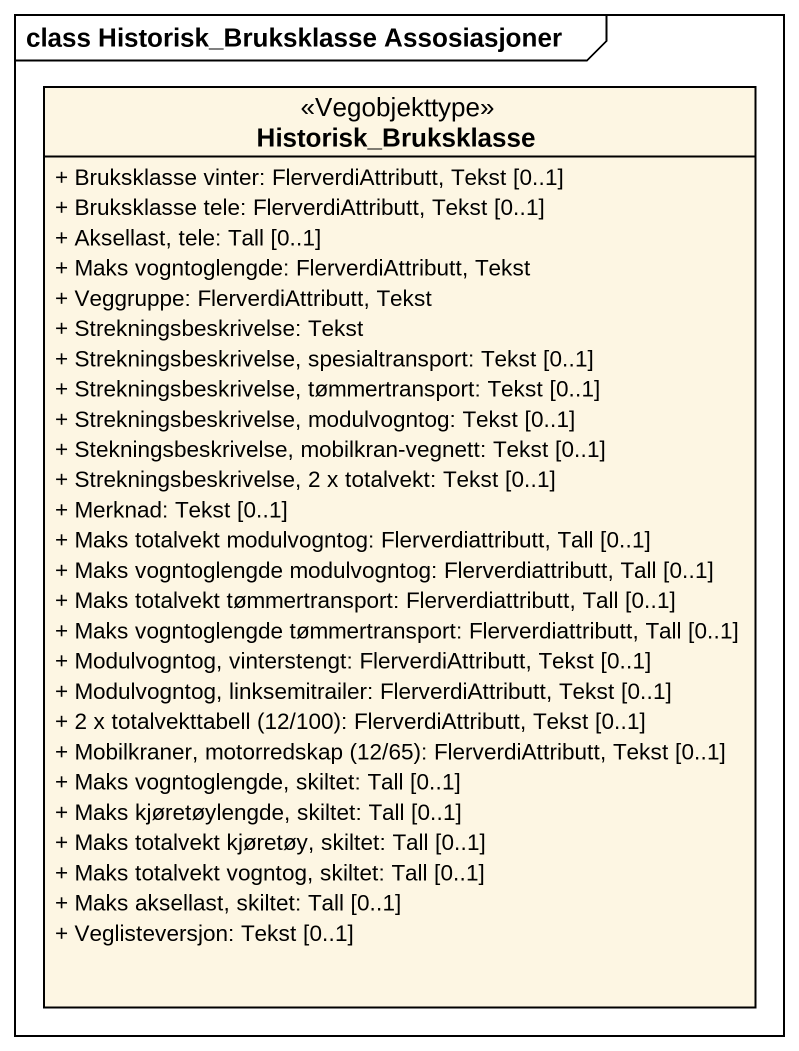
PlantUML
@startuml
mainframe class Historisk_Bruksklasse Assosiasjoner
hide circle
hide empty members
skinparam classAttributeIconSize 0
class Historisk_Bruksklasse <<Vegobjekttype>> {
  + Bruksklasse vinter: FlerverdiAttributt, Tekst [0..1]
  + Bruksklasse tele: FlerverdiAttributt, Tekst [0..1]
  + Aksellast, tele: Tall [0..1]
  + Maks vogntoglengde: FlerverdiAttributt, Tekst
  + Veggruppe: FlerverdiAttributt, Tekst
  + Strekningsbeskrivelse: Tekst
  + Strekningsbeskrivelse, spesialtransport: Tekst [0..1]
  + Strekningsbeskrivelse, tømmertransport: Tekst [0..1]
  + Strekningsbeskrivelse, modulvogntog: Tekst [0..1]
  + Stekningsbeskrivelse, mobilkran-vegnett: Tekst [0..1]
  + Strekningsbeskrivelse, 2 x totalvekt: Tekst [0..1]
  + Merknad: Tekst [0..1]
  + Maks totalvekt modulvogntog: Flerverdiattributt, Tall [0..1]
  + Maks vogntoglengde modulvogntog: Flerverdiattributt, Tall [0..1]
  + Maks totalvekt tømmertransport: Flerverdiattributt, Tall [0..1]
  + Maks vogntoglengde tømmertransport: Flerverdiattributt, Tall [0..1]
  + Modulvogntog, vinterstengt: FlerverdiAttributt, Tekst [0..1]
  + Modulvogntog, linksemitrailer: FlerverdiAttributt, Tekst [0..1]
  {field} + 2 x totalvekttabell (12/100): FlerverdiAttributt, Tekst [0..1]
  {field} + Mobilkraner, motorredskap (12/65): FlerverdiAttributt, Tekst [0..1]
  + Maks vogntoglengde, skiltet: Tall [0..1]
  + Maks kjøretøylengde, skiltet: Tall [0..1]
  + Maks totalvekt kjøretøy, skiltet: Tall [0..1]
  + Maks totalvekt vogntog, skiltet: Tall [0..1]
  + Maks aksellast, skiltet: Tall [0..1]
  + Veglisteversjon: Tekst [0..1]
}
@enduml
